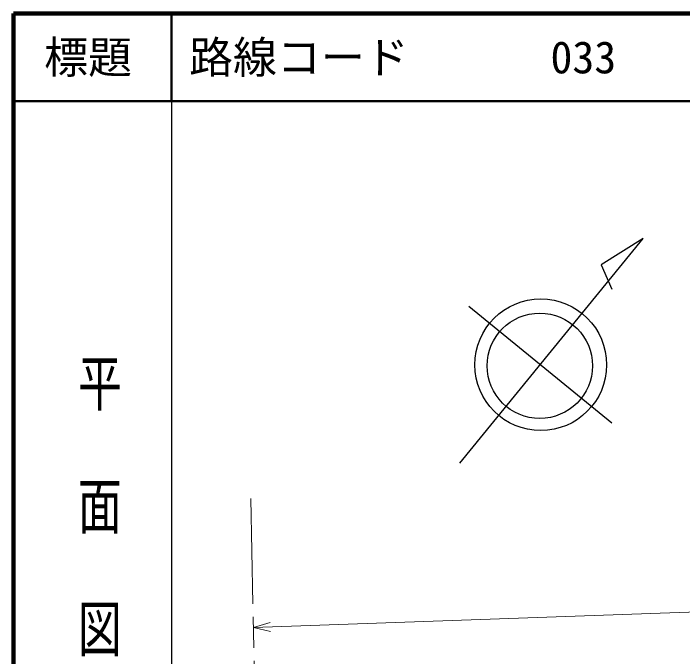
# Model space of a CAD drawing. Units: millimetres, scale not verified. Extents: x 40000 to 680000, y 20000 to 380000.
# Drawn here: x 40000 to 116184, y 306729 to 380000 of the extents above; entities that cross this region are included whole.
import ezdxf
from ezdxf.enums import TextEntityAlignment as Align

# ---------------------------------------------------------------- set-up
doc = ezdxf.new("R2010")
doc.units = ezdxf.units.MM
doc.header["$LTSCALE"] = 1000
doc.linetypes.add('CHAIN', pattern=[18.5, 12, -1.5, 3.5, -1.5])
for name, color, linetype, lineweight in [('M-BGD', 7, 'Continuous', 25), ('M-BMK', 2, 'CHAIN', 13), ('M-STR-HTXT', 7, 'Continuous', 13), ('M-TTL', 2, 'Continuous', 140), ('M-TTL-BAND', 7, 'Continuous', 25), ('M-TTL-LINE', 7, 'Continuous', 50)]:
    doc.layers.add(name, color=color, linetype=linetype, lineweight=lineweight)
doc.layers.add('M-TTL-TXT', color=7, linetype='Continuous')
doc.styles.add('@ＭＳ ゴシック', font='')
doc.styles.add('ＭＳ ゴシック', font='')
doc.styles.get('@ＭＳ ゴシック').set_extended_font_data('@MS Gothic')
doc.styles.get('ＭＳ ゴシック').set_extended_font_data('MS Gothic')

msp = doc.modelspace()

# ---------------------------------------------------------------- linework, layer by layer
at = {"layer": 'M-BGD'}
for p, q in [((90837, 328762), (111709, 354361)), ((111709, 354361), (106915, 351339)), ((106915, 351339), (108143, 348601)), ((91862, 346635), (108138, 333365))]:
    msp.add_line(p, q, dxfattribs=at)
for centre, radius in [((100033, 339973), 7500), ((99926, 339857), 6000)]:
    msp.add_circle(centre, radius, dxfattribs=at)
at = {"layer": 'M-BMK'}
msp.add_line((67986, 275750), (67034, 325215), dxfattribs=at)
at = {"layer": 'M-STR-HTXT'}
for p, q in [((67326, 310032), (420354, 322447)), ((69238, 310617), (67326, 310032)), ((67326, 310032), (69275, 309582))]:
    msp.add_line(p, q, dxfattribs=at)
at = {"layer": 'M-TTL'}
for p, q in [((40000, 380000), (40000, 20000)), ((680000, 380000), (40000, 380000))]:
    msp.add_line(p, q, dxfattribs=at)
at = {"layer": 'M-TTL-BAND'}
msp.add_line((58000, 370000), (58000, 20000), dxfattribs=at)
at = {"layer": 'M-TTL-LINE'}
for p, q in [((58000, 380000), (58000, 370000)), ((40000, 370000), (680000, 370000))]:
    msp.add_line(p, q, dxfattribs=at)

# ---------------------------------------------------------------- texts
at = {"layer": 'M-TTL-BAND', "style": '@ＭＳ ゴシック', "width": 1.4}
msp.add_text('平  面  図', height=3666, rotation=270, dxfattribs=at).set_placement((49777, 306475), align=Align.MIDDLE_RIGHT)
at = {"layer": 'M-TTL-TXT', "style": 'ＭＳ ゴシック'}
msp.add_text('標題', height=3666, dxfattribs=at).set_placement((48500, 375000), align=Align.MIDDLE_CENTER)
for s, p in [('路線コード', (60000, 375000)), ('033', (101142, 375000))]:
    msp.add_text(s, height=3666, dxfattribs=at).set_placement(p, align=Align.MIDDLE_LEFT)

doc.saveas('drawing.dxf')
